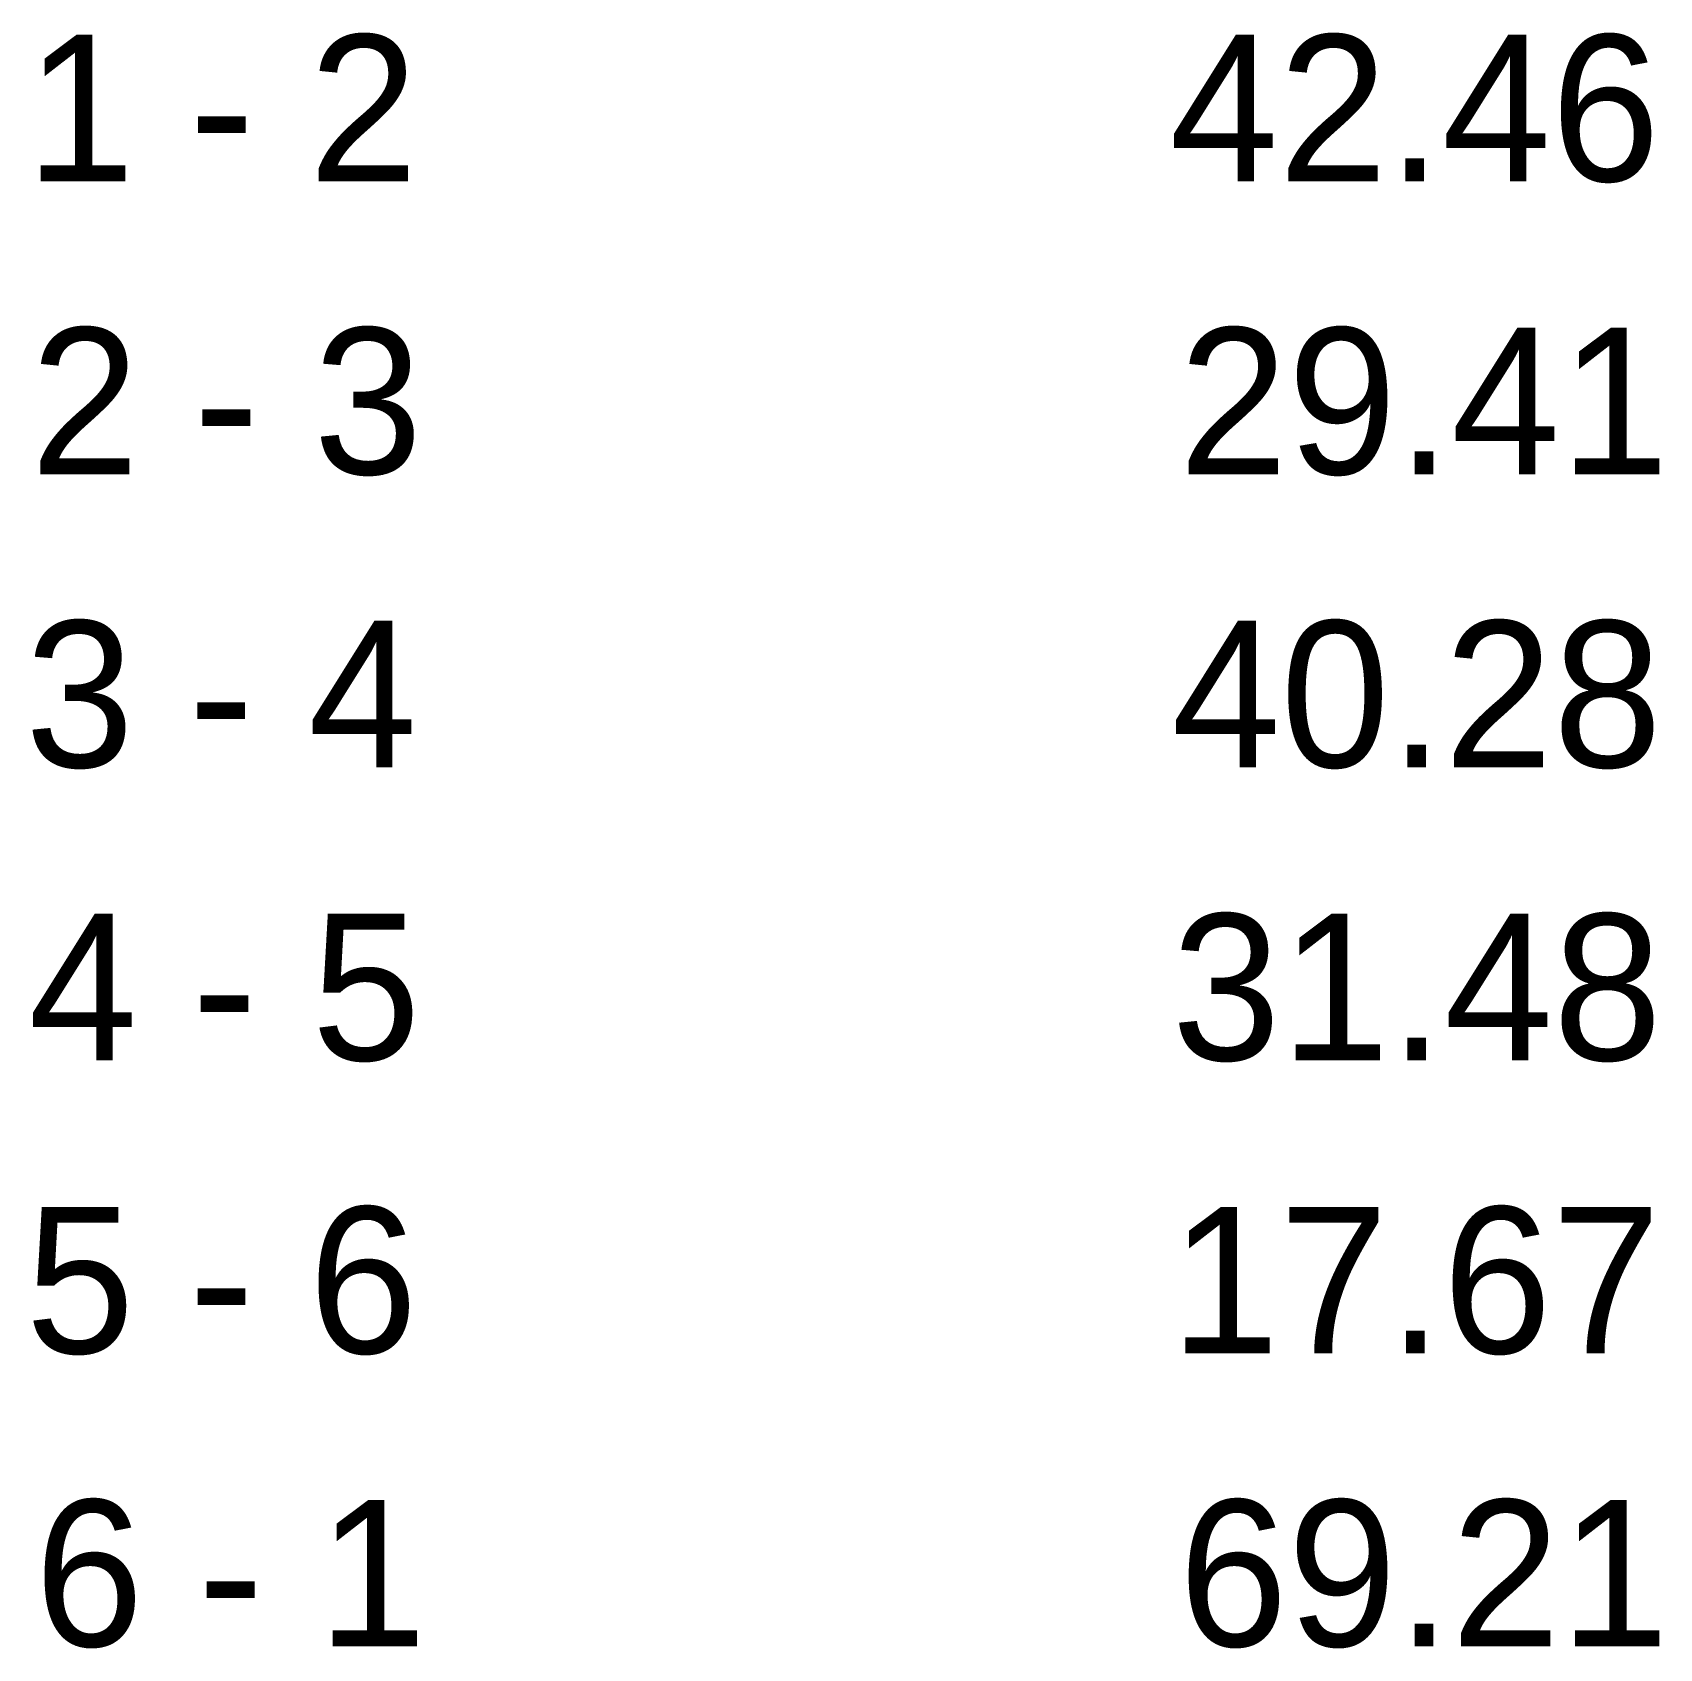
# Model space of a CAD drawing. Extents: x 530164 to 533671, y 1848554 to 1849137.
# Drawn here: x 530164.3 to 530230.9, y 1848597.2 to 1848663.3 of the extents above.
import ezdxf

# ---------------------------------------------------------------- set-up
doc = ezdxf.new("R2010")
doc.units = 0
doc.layers.add('Level 52', color=7, linetype='Continuous')

msp = doc.modelspace()

# ---------------------------------------------------------------- texts
at = {"layer": 'Level 52'}
for s, p in [('1 - 2', (530164.037, 1848657.251)), ('42.46', (530210.873, 1848657.251)), ('2 - 3', (530164.221, 1848645.251)), ('29.41', (530211.247, 1848645.251)), ('3 - 4', (530164.006, 1848633.251)), ('40.28', (530210.957, 1848633.251)), ('4 - 5', (530164.145, 1848621.251)), ('31.48', (530210.957, 1848621.251)), ('5 - 6', (530164.023, 1848609.251)), ('17.67', (530210.902, 1848609.251)), ('6 - 1', (530164.396, 1848597.251)), ('69.21', (530211.247, 1848597.251))]:
    msp.add_text(s, height=6, dxfattribs=at).set_placement(p)

doc.saveas('drawing.dxf')
